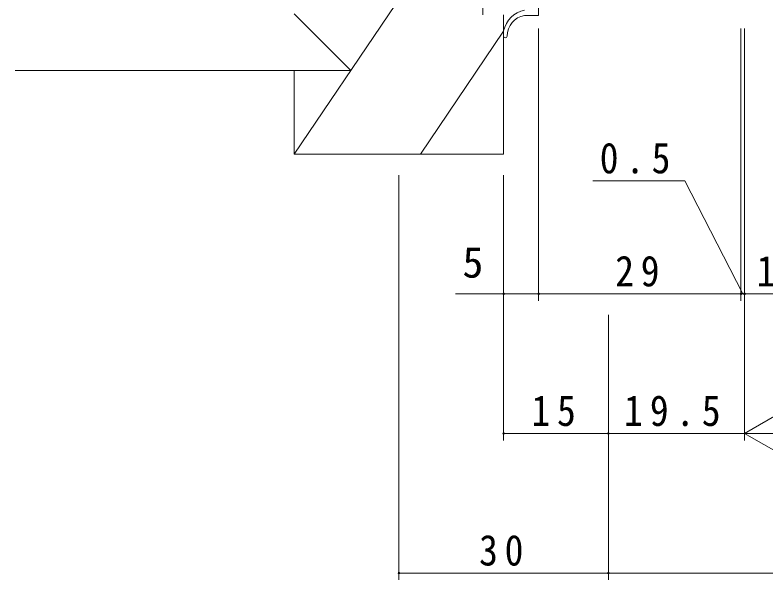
# Model space of a CAD drawing. Units: millimetres, scale not verified. Extents: x -594 to 539, y -420 to 386.
# Drawn here: x -94 to 13.6, y -269 to -188 of the extents above; entities that cross this region are included whole.
import ezdxf
from ezdxf.enums import TextEntityAlignment as Align

# ---------------------------------------------------------------- set-up
doc = ezdxf.new("R2010")
doc.units = ezdxf.units.MM
doc.header["$LTSCALE"] = 2
for name, color, linetype, lineweight in [('0-5_YSS_K', 3, 'Continuous', 9), ('0-6_YKK_13', 4, 'Continuous', 9), ('0-7_YKK_D', 6, 'Continuous', 9)]:
    doc.layers.add(name, color=color, linetype=linetype, lineweight=lineweight)
doc.styles.add('ＭＳ ゴシック', font='')
doc.styles.get('ＭＳ ゴシック').set_extended_font_data('MS Gothic')

msp = doc.modelspace()

# ---------------------------------------------------------------- linework, layer by layer
at = {"layer": '0-5_YSS_K'}
for p, q in [((-45.9, -196), (-54, -187.9)), ((-24, -190.366), (-35.903, -208)), ((-54, -196), (-94, -196)), ((-45.9, -196), (-54, -196))]:
    msp.add_line(p, q, dxfattribs=at)
for points in [[(-27, -188), (-27, -168), (-54, -208)], [(-24, -188), (-24, -208), (-54, -208), (-54, -196)]]:
    msp.add_lwpolyline(points, dxfattribs=at)
at = {"layer": '0-6_YKK_13'}
for p, q in [((-19, -183.9), (-19, -188.1)), ((-21, -188.1), (-19, -188.1)), ((-24, -190.322), (-24, -191.1))]:
    msp.add_line(p, q, dxfattribs=at)
for centre, radius, start, end in [((-20.25, -191.1), 3.83, 101.293, 168.27809), ((-20.475, -191.08), 3.026, 99.99855, 179.99945), ((-23.751, -191.08), 0.25, 184.56172, 359.99945)]:
    msp.add_arc(centre, radius, start, end, dxfattribs=at)
at = {"layer": '0-7_YKK_D'}
for p, q in [((-19.003, -190), (-19.003, -229)), ((9.997, -190), (9.997, -229)), ((9.997, -190), (9.997, -229)), ((10.5, -190), (10.5, -229)), ((10.5, -190), (10.5, -229)), ((10.5, -190), (10.5, -249)), ((10.5, -190), (10.5, -249)), ((-39, -211), (-39, -269)), ((-24, -211), (-24, -229)), ((-24, -211), (-24, -249)), ((-19.003, -211), (-19.003, -229)), ((1.961, -211.804), (-11.239, -211.804)), ((10.248, -228), (1.961, -211.804)), ((-24, -228), (-30.9, -228)), ((-19.003, -228), (-24, -228)), ((9.997, -228), (-19.003, -228)), ((9.997, -228), (8.297, -228)), ((9.997, -228), (10.5, -228)), ((9.997, -228), (10.5, -228)), ((10.5, -228), (29, -228)), ((10.5, -228), (12.2, -228)), ((-9.003, -231), (-9.003, -269)), ((-9.003, -231), (-9.003, -269)), ((-9.003, -231), (-9.003, -249)), ((-9.003, -231), (-9.003, -249)), ((10.5, -248), (16.562, -244.5)), ((-9.003, -248), (-24, -248)), ((-9.003, -248), (10.5, -248)), ((10.5, -248), (22.624, -248)), ((10.5, -248), (16.562, -251.5)), ((-9.003, -268), (-39, -268)), ((-9.003, -268), (305.003, -268))]:
    msp.add_line(p, q, dxfattribs=at)
for centre, start, end in [((-24, -228), 0, 180), ((-24, -228), 180, 0), ((-19.003, -228), 0, 180), ((-19.003, -228), 0, 180), ((-19.003, -228), 180, 0), ((-19.003, -228), 180, 0), ((9.997, -228), 0, 180), ((9.997, -228), 0, 180), ((9.997, -228), 180, 0), ((9.997, -228), 180, 0), ((10.5, -228), 0, 180), ((10.5, -228), 0, 180), ((10.5, -228), 180, 0), ((10.5, -228), 180, 0), ((-24, -248), 0, 180), ((-24, -248), 180, 0), ((-9.003, -248), 0, 180), ((-9.003, -248), 0, 180), ((-9.003, -248), 180, 0), ((-9.003, -248), 180, 0), ((-39, -268), 0, 180), ((-39, -268), 180, 0), ((-9.003, -268), 0, 180), ((-9.003, -268), 0, 180), ((-9.003, -268), 180, 0), ((-9.003, -268), 180, 0)]:
    msp.add_arc(centre, 0.106, start, end, dxfattribs=at)

# ---------------------------------------------------------------- texts
at = {"layer": '0-7_YKK_D', "color": 7, "style": 'ＭＳ ゴシック'}
msp.add_text('5', height=4.399, dxfattribs=at).set_placement((-29.9, -227), align=Align.BOTTOM_LEFT)
at = {"layer": '0-7_YKK_D', "color": 7, "char_height": 4.399, "attachment_point": 7, "style": 'ＭＳ ゴシック'}
for s, insert in [('\\T1.38;\\W0.9;0.5', (-10.239, -210.804)), ('\\T1.36;\\W0.9;29', (-8.023, -227)), ('\\T1.38;\\W0.9;18.5', (12.23, -227)), ('\\T1.36;\\W0.9;15', (-20.022, -247)), ('\\T1.38;\\W0.9;19.5', (-6.772, -247)), ('\\T1.36;\\W0.9;30', (-27.522, -267))]:
    msp.add_mtext(s, dxfattribs=dict(at, insert=insert))

doc.saveas('drawing.dxf')
